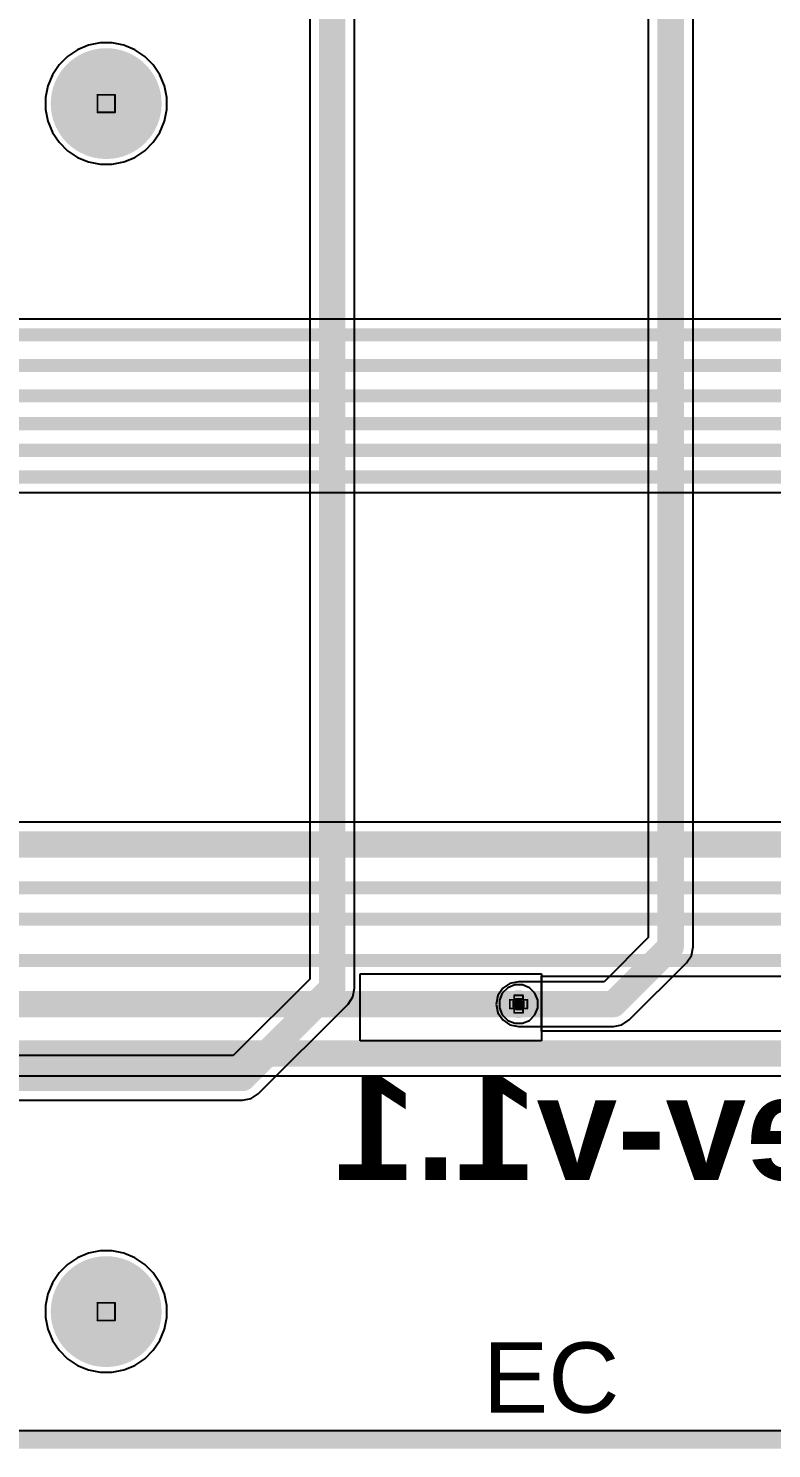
# Model space of a CAD drawing. Header units: inches. Extents: x -7 to 5163, y -3 to 5149.
# Drawn here: x 81.32 to 102.79, y -3.45 to 37.61 of the extents above; entities that cross this region are included whole.
import ezdxf

# ---------------------------------------------------------------- set-up
doc = ezdxf.new("R2010")
doc.units = ezdxf.units.IN
for name, color, linetype in [('Board Outline', 216, 'Continuous'), ('Bottom Layer', 5, 'Continuous'), ('Bottom Overlay', 54, 'Continuous'), ('Bottom Solder', 6, 'Continuous'), ('Drill Drawing', 1, 'Continuous'), ('GND', 76, 'Continuous'), ('Multi-Layer', 9, 'Continuous'), ('Pad Holes', 156, 'Continuous'), ('PWR', 16, 'Continuous'), ('Top Layer', 1, 'Continuous'), ('Top Overlay', 2, 'Continuous'), ('Top Solder', 216, 'Continuous'), ('Via Holes', 16, 'Continuous')]:
    doc.layers.add(name, color=color, linetype=linetype)
doc.styles.add('Arial', font='', dxfattribs={"height": 0.2})
doc.styles.add('Arial_Bold', font='', dxfattribs={"height": 0.2})
doc.styles.get('Arial').set_extended_font_data('Arial')
doc.styles.get('Arial_Bold').set_extended_font_data('Arial', bold=True)

msp = doc.modelspace()

# ---------------------------------------------------------------- hatches: boundary and pattern name
at = {"layer": 'Bottom Layer'}
h = msp.add_hatch(color=5, dxfattribs=at)
edge = h.paths.add_edge_path()
edge.add_arc((83.566, 35.433), 1.5, 0, 360)
h = msp.add_hatch(color=5, dxfattribs=at)
edge = h.paths.add_edge_path()
edge.add_arc((95.479, 9.398), 0.3, 0, 360)
h = msp.add_hatch(color=5, dxfattribs=at)
edge = h.paths.add_edge_path()
edge.add_arc((83.566, 0.508), 1.5, 0, 360)
at = {"layer": 'Bottom Solder'}
h = msp.add_hatch(color=6, dxfattribs=at)
edge = h.paths.add_edge_path()
edge.add_arc((83.566, 35.433), 1.602, 0, 360)
h = msp.add_hatch(color=6, dxfattribs=at)
edge = h.paths.add_edge_path()
edge.add_arc((95.479, 9.398), 0.402, 0, 360)
h = msp.add_hatch(color=6, dxfattribs=at)
edge = h.paths.add_edge_path()
edge.add_arc((83.566, 0.508), 1.602, 0, 360)
at = {"layer": 'GND'}
h = msp.add_hatch(color=76, dxfattribs=at)
edge = h.paths.add_edge_path()
edge.add_arc((83.566, 35.433), 1.5, 0, 360)
h = msp.add_hatch(color=76, dxfattribs=at)
edge = h.paths.add_edge_path()
edge.add_arc((95.479, 9.398), 0.3, 0, 360)
h = msp.add_hatch(color=76, dxfattribs=at)
edge = h.paths.add_edge_path()
edge.add_arc((83.566, 0.508), 1.5, 0, 360)
at = {"layer": 'Multi-Layer'}
h = msp.add_hatch(color=9, dxfattribs=at)
edge = h.paths.add_edge_path()
edge.add_arc((83.566, 35.433), 1.5, 0, 360)
h = msp.add_hatch(color=9, dxfattribs=at)
edge = h.paths.add_edge_path()
edge.add_arc((83.566, 0.508), 1.5, 0, 360)
at = {"layer": 'Pad Holes'}
h = msp.add_hatch(color=7, dxfattribs=at)
edge = h.paths.add_edge_path()
edge.add_arc((83.566, 35.433), 1.5, 0, 360)
h = msp.add_hatch(color=7, dxfattribs=at)
edge = h.paths.add_edge_path()
edge.add_arc((83.566, 0.508), 1.5, 0, 360)
at = {"layer": 'PWR'}
h = msp.add_hatch(color=16, dxfattribs=at)
edge = h.paths.add_edge_path()
edge.add_arc((83.566, 35.433), 1.5, 0, 360)
h = msp.add_hatch(color=16, dxfattribs=at)
edge = h.paths.add_edge_path()
edge.add_arc((95.479, 9.398), 0.3, 0, 360)
h = msp.add_hatch(color=16, dxfattribs=at)
edge = h.paths.add_edge_path()
edge.add_arc((83.566, 0.508), 1.5, 0, 360)
at = {"layer": 'Top Layer'}
h = msp.add_hatch(color=1, dxfattribs=at)
edge = h.paths.add_edge_path()
edge.add_arc((83.566, 35.433), 1.5, 0, 360)
h = msp.add_hatch(color=1, dxfattribs=at)
edge = h.paths.add_edge_path()
edge.add_arc((95.479, 9.398), 0.3, 0, 360)
h = msp.add_hatch(color=1, dxfattribs=at)
edge = h.paths.add_edge_path()
edge.add_arc((83.566, 0.508), 1.5, 0, 360)
at = {"layer": 'Top Solder'}
h = msp.add_hatch(color=216, dxfattribs=at)
edge = h.paths.add_edge_path()
edge.add_arc((83.566, 35.433), 1.602, 0, 360)
h = msp.add_hatch(color=216, dxfattribs=at)
edge = h.paths.add_edge_path()
edge.add_arc((95.479, 9.398), 0.402, 0, 360)
h = msp.add_hatch(color=216, dxfattribs=at)
edge = h.paths.add_edge_path()
edge.add_arc((83.566, 0.508), 1.602, 0, 360)
at = {"layer": 'Via Holes'}
h = msp.add_hatch(color=7, dxfattribs=at)
edge = h.paths.add_edge_path()
edge.add_arc((95.479, 9.398), 0.15, 0, 360)

# ---------------------------------------------------------------- linework, layer by layer
at = {"layer": 'Board Outline'}
msp.add_lwpolyline([(1.627, -3.325, 0.254, 0.254, 0), (192.198, -3.325, 0.254, 0.254, 0)], format="xyseb", dxfattribs=at)
at = {"layer": 'Bottom Layer'}
for p, q in [((99.225, 127.965), (99.225, 11.321)), ((100.52, 11.053), (100.52, 127.965)), ((89.446, 59.127), (89.446, 10.123)), ((90.741, 9.855), (90.741, 59.127)), ((82.735, 36.987), (82.448, 36.795)), ((83.054, 37.12), (82.735, 36.987)), ((83.393, 37.187), (83.054, 37.12)), ((83.739, 37.187), (83.393, 37.187)), ((84.078, 37.12), (83.739, 37.187)), ((84.397, 36.987), (84.078, 37.12)), ((84.684, 36.795), (84.397, 36.987)), ((82.204, 36.551), (82.012, 36.264)), ((82.448, 36.795), (82.204, 36.551)), ((84.928, 36.551), (84.684, 36.795)), ((85.12, 36.264), (84.928, 36.551)), ((82.012, 36.264), (81.879, 35.945)), ((85.253, 35.945), (85.12, 36.264)), ((81.879, 35.945), (81.812, 35.606)), ((85.32, 35.606), (85.253, 35.945)), ((81.812, 35.606), (81.812, 35.26)), ((85.32, 35.26), (85.32, 35.606)), ((81.812, 35.26), (81.879, 34.921)), ((81.879, 34.921), (82.012, 34.602)), ((85.12, 34.602), (85.253, 34.921)), ((85.253, 34.921), (85.32, 35.26)), ((82.012, 34.602), (82.204, 34.315)), ((84.928, 34.315), (85.12, 34.602)), ((82.204, 34.315), (82.448, 34.071)), ((84.684, 34.071), (84.928, 34.315)), ((82.448, 34.071), (82.735, 33.879)), ((82.735, 33.879), (83.054, 33.746)), ((83.054, 33.746), (83.393, 33.679)), ((83.393, 33.679), (83.739, 33.679)), ((83.739, 33.679), (84.078, 33.746)), ((84.078, 33.746), (84.397, 33.879)), ((84.397, 33.879), (84.684, 34.071)), ((99.225, 11.321), (97.95, 10.045)), ((100.331, 10.595), (100.471, 10.805)), ((100.471, 10.805), (100.52, 11.053)), ((98.676, 8.94), (100.331, 10.595)), ((89.446, 10.123), (87.235, 7.912)), ((90.692, 9.607), (90.741, 9.855)), ((95.021, 9.856), (94.88, 9.646)), ((95.231, 9.996), (95.021, 9.856)), ((95.479, 10.045), (95.231, 9.996)), ((97.95, 10.045), (95.479, 10.045)), ((90.552, 9.397), (90.692, 9.607)), ((94.88, 9.646), (94.831, 9.398)), ((87.961, 6.807), (90.552, 9.397)), ((94.831, 9.398), (94.88, 9.15)), ((94.88, 9.15), (95.021, 8.94)), ((95.021, 8.94), (95.231, 8.8)), ((95.231, 8.8), (95.479, 8.751)), ((95.479, 8.751), (98.218, 8.751)), ((98.218, 8.751), (98.466, 8.8)), ((98.466, 8.8), (98.676, 8.94)), ((87.235, 7.912), (26.06, 7.912)), ((26.06, 6.617), (87.503, 6.617)), ((87.503, 6.617), (87.751, 6.666)), ((87.751, 6.666), (87.961, 6.807)), ((82.735, 2.062), (82.448, 1.87)), ((83.054, 2.195), (82.735, 2.062)), ((83.393, 2.262), (83.054, 2.195)), ((83.739, 2.262), (83.393, 2.262)), ((84.078, 2.195), (83.739, 2.262)), ((84.397, 2.062), (84.078, 2.195)), ((84.684, 1.87), (84.397, 2.062)), ((82.448, 1.87), (82.204, 1.626)), ((84.928, 1.626), (84.684, 1.87)), ((82.012, 1.339), (81.879, 1.02)), ((82.204, 1.626), (82.012, 1.339)), ((85.12, 1.339), (84.928, 1.626)), ((85.253, 1.02), (85.12, 1.339)), ((81.879, 1.02), (81.812, 0.681)), ((85.32, 0.681), (85.253, 1.02)), ((81.812, 0.681), (81.812, 0.335)), ((85.32, 0.335), (85.32, 0.681)), ((81.812, 0.335), (81.879, -0.004)), ((85.253, -0.004), (85.32, 0.335)), ((81.879, -0.004), (82.012, -0.323)), ((82.012, -0.323), (82.204, -0.61)), ((84.928, -0.61), (85.12, -0.323)), ((85.12, -0.323), (85.253, -0.004)), ((82.204, -0.61), (82.448, -0.854)), ((84.684, -0.854), (84.928, -0.61)), ((82.448, -0.854), (82.735, -1.046)), ((82.735, -1.046), (83.054, -1.179)), ((83.054, -1.179), (83.393, -1.246)), ((83.739, -1.246), (84.078, -1.179)), ((84.078, -1.179), (84.397, -1.046)), ((84.397, -1.046), (84.684, -0.854)), ((83.393, -1.246), (83.739, -1.246)), ((192.195, -2.937), (1.63, -2.937))]:
    msp.add_line(p, q, dxfattribs=at)
for points in [[(99.873, 11.053, 0.762, 0.762, 0), (99.873, 142.471, 0.762, 0.762, 0)], [(90.094, 9.855, 0.762, 0.762, 0), (90.094, 60.477, 0.762, 0.762, 0)], [(98.218, 9.398, 0.762, 0.762, 0), (99.873, 11.053, 0.762, 0.762, 0)], [(87.503, 7.264, 0.762, 0.762, 0), (90.094, 9.855, 0.762, 0.762, 0)], [(95.479, 9.398, 0.762, 0.762, 0), (98.218, 9.398, 0.762, 0.762, 0)], [(26.06, 7.264, 0.762, 0.762, 0), (87.503, 7.264, 0.762, 0.762, 0)]]:
    msp.add_lwpolyline(points, format="xyseb", dxfattribs=at)
for points in [[(99.682, 11.053, 0.381, 0.381, 1), (100.063, 11.053, 0.381, 0.381, 1)], [(99.682, 11.053, 0.381, 0.381, 1), (100.063, 11.053, 0.381, 0.381, 1)], [(89.903, 9.855, 0.381, 0.381, 1), (90.284, 9.855, 0.381, 0.381, 1)], [(89.903, 9.855, 0.381, 0.381, 1), (90.284, 9.855, 0.381, 0.381, 1)], [(95.288, 9.398, 0.381, 0.381, 1), (95.669, 9.398, 0.381, 0.381, 1)], [(98.028, 9.398, 0.381, 0.381, 1), (98.409, 9.398, 0.381, 0.381, 1)], [(98.028, 9.398, 0.381, 0.381, 1), (98.409, 9.398, 0.381, 0.381, 1)], [(87.312, 7.264, 0.381, 0.381, 1), (87.694, 7.264, 0.381, 0.381, 1)], [(87.312, 7.264, 0.381, 0.381, 1), (87.694, 7.264, 0.381, 0.381, 1)]]:
    msp.add_lwpolyline(points, format="xyseb", close=True, dxfattribs=at)
at = {"layer": 'Drill Drawing'}
for points in [[(83.312, 35.687, 0.0508, 0.0508, 0), (83.82, 35.687, 0.0508, 0.0508, 0)], [(83.312, 35.179, 0.0508, 0.0508, 0), (83.312, 35.687, 0.0508, 0.0508, 0)], [(83.82, 35.179, 0.0508, 0.0508, 0), (83.82, 35.687, 0.0508, 0.0508, 0)], [(83.312, 35.179, 0.0508, 0.0508, 0), (83.82, 35.179, 0.0508, 0.0508, 0)], [(95.225, 9.271, 0.0508, 0.0508, 0), (95.225, 9.525, 0.0508, 0.0508, 0)], [(95.225, 9.525, 0.0508, 0.0508, 0), (95.352, 9.525, 0.0508, 0.0508, 0)], [(95.326, 9.322, 0.0508, 0.0508, 0), (95.326, 9.474, 0.0508, 0.0508, 0)], [(95.326, 9.474, 0.0508, 0.0508, 0), (95.402, 9.474, 0.0508, 0.0508, 0)], [(95.352, 9.525, 0.0508, 0.0508, 0), (95.352, 9.652, 0.0508, 0.0508, 0)], [(95.352, 9.652, 0.0508, 0.0508, 0), (95.606, 9.652, 0.0508, 0.0508, 0)], [(95.402, 9.474, 0.0508, 0.0508, 0), (95.402, 9.55, 0.0508, 0.0508, 0)], [(95.402, 9.55, 0.0508, 0.0508, 0), (95.555, 9.55, 0.0508, 0.0508, 0)], [(95.555, 9.474, 0.0508, 0.0508, 0), (95.555, 9.55, 0.0508, 0.0508, 0)], [(95.555, 9.474, 0.0508, 0.0508, 0), (95.631, 9.474, 0.0508, 0.0508, 0)], [(95.606, 9.525, 0.0508, 0.0508, 0), (95.606, 9.652, 0.0508, 0.0508, 0)], [(95.606, 9.525, 0.0508, 0.0508, 0), (95.733, 9.525, 0.0508, 0.0508, 0)], [(95.631, 9.322, 0.0508, 0.0508, 0), (95.631, 9.474, 0.0508, 0.0508, 0)], [(95.733, 9.271, 0.0508, 0.0508, 0), (95.733, 9.525, 0.0508, 0.0508, 0)], [(95.225, 9.271, 0.0508, 0.0508, 0), (95.352, 9.271, 0.0508, 0.0508, 0)], [(95.326, 9.322, 0.0508, 0.0508, 0), (95.402, 9.322, 0.0508, 0.0508, 0)], [(95.352, 9.144, 0.0508, 0.0508, 0), (95.352, 9.271, 0.0508, 0.0508, 0)], [(95.352, 9.144, 0.0508, 0.0508, 0), (95.606, 9.144, 0.0508, 0.0508, 0)], [(95.402, 9.246, 0.0508, 0.0508, 0), (95.402, 9.322, 0.0508, 0.0508, 0)], [(95.402, 9.246, 0.0508, 0.0508, 0), (95.555, 9.246, 0.0508, 0.0508, 0)], [(95.555, 9.322, 0.0508, 0.0508, 0), (95.631, 9.322, 0.0508, 0.0508, 0)], [(95.555, 9.246, 0.0508, 0.0508, 0), (95.555, 9.322, 0.0508, 0.0508, 0)], [(95.606, 9.271, 0.0508, 0.0508, 0), (95.733, 9.271, 0.0508, 0.0508, 0)], [(95.606, 9.144, 0.0508, 0.0508, 0), (95.606, 9.271, 0.0508, 0.0508, 0)], [(83.312, 0.762, 0.0508, 0.0508, 0), (83.82, 0.762, 0.0508, 0.0508, 0)], [(83.312, 0.254, 0.0508, 0.0508, 0), (83.312, 0.762, 0.0508, 0.0508, 0)], [(83.82, 0.254, 0.0508, 0.0508, 0), (83.82, 0.762, 0.0508, 0.0508, 0)], [(83.312, 0.254, 0.0508, 0.0508, 0), (83.82, 0.254, 0.0508, 0.0508, 0)]]:
    msp.add_lwpolyline(points, format="xyseb", dxfattribs=at)
for points in [[(83.299, 35.687, 0.0254, 0.0254, 1), (83.325, 35.687, 0.0254, 0.0254, 1)], [(83.299, 35.687, 0.0254, 0.0254, 1), (83.325, 35.687, 0.0254, 0.0254, 1)], [(83.807, 35.687, 0.0254, 0.0254, 1), (83.833, 35.687, 0.0254, 0.0254, 1)], [(83.807, 35.687, 0.0254, 0.0254, 1), (83.833, 35.687, 0.0254, 0.0254, 1)], [(83.299, 35.179, 0.0254, 0.0254, 1), (83.325, 35.179, 0.0254, 0.0254, 1)], [(83.299, 35.179, 0.0254, 0.0254, 1), (83.325, 35.179, 0.0254, 0.0254, 1)], [(83.807, 35.179, 0.0254, 0.0254, 1), (83.833, 35.179, 0.0254, 0.0254, 1)], [(83.807, 35.179, 0.0254, 0.0254, 1), (83.833, 35.179, 0.0254, 0.0254, 1)], [(95.212, 9.525, 0.0254, 0.0254, 1), (95.237, 9.525, 0.0254, 0.0254, 1)], [(95.212, 9.525, 0.0254, 0.0254, 1), (95.237, 9.525, 0.0254, 0.0254, 1)], [(95.313, 9.474, 0.0254, 0.0254, 1), (95.339, 9.474, 0.0254, 0.0254, 1)], [(95.313, 9.474, 0.0254, 0.0254, 1), (95.339, 9.474, 0.0254, 0.0254, 1)], [(95.339, 9.652, 0.0254, 0.0254, 1), (95.364, 9.652, 0.0254, 0.0254, 1)], [(95.339, 9.652, 0.0254, 0.0254, 1), (95.364, 9.652, 0.0254, 0.0254, 1)], [(95.339, 9.525, 0.0254, 0.0254, 1), (95.364, 9.525, 0.0254, 0.0254, 1)], [(95.339, 9.525, 0.0254, 0.0254, 1), (95.364, 9.525, 0.0254, 0.0254, 1)], [(95.39, 9.55, 0.0254, 0.0254, 1), (95.415, 9.55, 0.0254, 0.0254, 1)], [(95.39, 9.55, 0.0254, 0.0254, 1), (95.415, 9.55, 0.0254, 0.0254, 1)], [(95.39, 9.474, 0.0254, 0.0254, 1), (95.415, 9.474, 0.0254, 0.0254, 1)], [(95.39, 9.474, 0.0254, 0.0254, 1), (95.415, 9.474, 0.0254, 0.0254, 1)], [(95.542, 9.55, 0.0254, 0.0254, 1), (95.567, 9.55, 0.0254, 0.0254, 1)], [(95.542, 9.55, 0.0254, 0.0254, 1), (95.567, 9.55, 0.0254, 0.0254, 1)], [(95.542, 9.474, 0.0254, 0.0254, 1), (95.567, 9.474, 0.0254, 0.0254, 1)], [(95.542, 9.474, 0.0254, 0.0254, 1), (95.567, 9.474, 0.0254, 0.0254, 1)], [(95.593, 9.652, 0.0254, 0.0254, 1), (95.618, 9.652, 0.0254, 0.0254, 1)], [(95.593, 9.652, 0.0254, 0.0254, 1), (95.618, 9.652, 0.0254, 0.0254, 1)], [(95.593, 9.525, 0.0254, 0.0254, 1), (95.618, 9.525, 0.0254, 0.0254, 1)], [(95.593, 9.525, 0.0254, 0.0254, 1), (95.618, 9.525, 0.0254, 0.0254, 1)], [(95.618, 9.474, 0.0254, 0.0254, 1), (95.644, 9.474, 0.0254, 0.0254, 1)], [(95.618, 9.474, 0.0254, 0.0254, 1), (95.644, 9.474, 0.0254, 0.0254, 1)], [(95.72, 9.525, 0.0254, 0.0254, 1), (95.745, 9.525, 0.0254, 0.0254, 1)], [(95.72, 9.525, 0.0254, 0.0254, 1), (95.745, 9.525, 0.0254, 0.0254, 1)], [(95.212, 9.271, 0.0254, 0.0254, 1), (95.237, 9.271, 0.0254, 0.0254, 1)], [(95.212, 9.271, 0.0254, 0.0254, 1), (95.237, 9.271, 0.0254, 0.0254, 1)], [(95.313, 9.322, 0.0254, 0.0254, 1), (95.339, 9.322, 0.0254, 0.0254, 1)], [(95.313, 9.322, 0.0254, 0.0254, 1), (95.339, 9.322, 0.0254, 0.0254, 1)], [(95.339, 9.271, 0.0254, 0.0254, 1), (95.364, 9.271, 0.0254, 0.0254, 1)], [(95.339, 9.271, 0.0254, 0.0254, 1), (95.364, 9.271, 0.0254, 0.0254, 1)], [(95.339, 9.144, 0.0254, 0.0254, 1), (95.364, 9.144, 0.0254, 0.0254, 1)], [(95.339, 9.144, 0.0254, 0.0254, 1), (95.364, 9.144, 0.0254, 0.0254, 1)], [(95.39, 9.322, 0.0254, 0.0254, 1), (95.415, 9.322, 0.0254, 0.0254, 1)], [(95.39, 9.322, 0.0254, 0.0254, 1), (95.415, 9.322, 0.0254, 0.0254, 1)], [(95.39, 9.246, 0.0254, 0.0254, 1), (95.415, 9.246, 0.0254, 0.0254, 1)], [(95.39, 9.246, 0.0254, 0.0254, 1), (95.415, 9.246, 0.0254, 0.0254, 1)], [(95.542, 9.322, 0.0254, 0.0254, 1), (95.567, 9.322, 0.0254, 0.0254, 1)], [(95.542, 9.322, 0.0254, 0.0254, 1), (95.567, 9.322, 0.0254, 0.0254, 1)], [(95.542, 9.246, 0.0254, 0.0254, 1), (95.567, 9.246, 0.0254, 0.0254, 1)], [(95.542, 9.246, 0.0254, 0.0254, 1), (95.567, 9.246, 0.0254, 0.0254, 1)], [(95.593, 9.271, 0.0254, 0.0254, 1), (95.618, 9.271, 0.0254, 0.0254, 1)], [(95.593, 9.271, 0.0254, 0.0254, 1), (95.618, 9.271, 0.0254, 0.0254, 1)], [(95.593, 9.144, 0.0254, 0.0254, 1), (95.618, 9.144, 0.0254, 0.0254, 1)], [(95.593, 9.144, 0.0254, 0.0254, 1), (95.618, 9.144, 0.0254, 0.0254, 1)], [(95.618, 9.322, 0.0254, 0.0254, 1), (95.644, 9.322, 0.0254, 0.0254, 1)], [(95.618, 9.322, 0.0254, 0.0254, 1), (95.644, 9.322, 0.0254, 0.0254, 1)], [(95.72, 9.271, 0.0254, 0.0254, 1), (95.745, 9.271, 0.0254, 0.0254, 1)], [(95.72, 9.271, 0.0254, 0.0254, 1), (95.745, 9.271, 0.0254, 0.0254, 1)], [(83.299, 0.762, 0.0254, 0.0254, 1), (83.325, 0.762, 0.0254, 0.0254, 1)], [(83.299, 0.762, 0.0254, 0.0254, 1), (83.325, 0.762, 0.0254, 0.0254, 1)], [(83.807, 0.762, 0.0254, 0.0254, 1), (83.833, 0.762, 0.0254, 0.0254, 1)], [(83.807, 0.762, 0.0254, 0.0254, 1), (83.833, 0.762, 0.0254, 0.0254, 1)], [(83.299, 0.254, 0.0254, 0.0254, 1), (83.325, 0.254, 0.0254, 0.0254, 1)], [(83.299, 0.254, 0.0254, 0.0254, 1), (83.325, 0.254, 0.0254, 0.0254, 1)], [(83.807, 0.254, 0.0254, 0.0254, 1), (83.833, 0.254, 0.0254, 0.0254, 1)], [(83.807, 0.254, 0.0254, 0.0254, 1), (83.833, 0.254, 0.0254, 0.0254, 1)]]:
    msp.add_lwpolyline(points, format="xyseb", close=True, dxfattribs=at)
at = {"layer": 'GND'}
for p, q in [((82.735, 36.987), (82.448, 36.795)), ((83.054, 37.12), (82.735, 36.987)), ((83.393, 37.187), (83.054, 37.12)), ((83.739, 37.187), (83.393, 37.187)), ((84.078, 37.12), (83.739, 37.187)), ((84.397, 36.987), (84.078, 37.12)), ((84.684, 36.795), (84.397, 36.987)), ((82.204, 36.551), (82.012, 36.264)), ((82.448, 36.795), (82.204, 36.551)), ((84.928, 36.551), (84.684, 36.795)), ((85.12, 36.264), (84.928, 36.551)), ((82.012, 36.264), (81.879, 35.945)), ((85.253, 35.945), (85.12, 36.264)), ((81.879, 35.945), (81.812, 35.606)), ((85.32, 35.606), (85.253, 35.945)), ((81.812, 35.606), (81.812, 35.26)), ((85.32, 35.26), (85.32, 35.606)), ((81.812, 35.26), (81.879, 34.921)), ((81.879, 34.921), (82.012, 34.602)), ((85.12, 34.602), (85.253, 34.921)), ((85.253, 34.921), (85.32, 35.26)), ((82.012, 34.602), (82.204, 34.315)), ((84.928, 34.315), (85.12, 34.602)), ((82.204, 34.315), (82.448, 34.071)), ((84.684, 34.071), (84.928, 34.315)), ((82.448, 34.071), (82.735, 33.879)), ((82.735, 33.879), (83.054, 33.746)), ((83.054, 33.746), (83.393, 33.679)), ((83.393, 33.679), (83.739, 33.679)), ((83.739, 33.679), (84.078, 33.746)), ((84.078, 33.746), (84.397, 33.879)), ((84.397, 33.879), (84.684, 34.071)), ((95.165, 9.868), (95.009, 9.712)), ((95.368, 9.952), (95.165, 9.868)), ((95.589, 9.952), (95.368, 9.952)), ((95.792, 9.868), (95.589, 9.952)), ((95.948, 9.712), (95.792, 9.868)), ((95.009, 9.712), (94.925, 9.508)), ((94.925, 9.508), (94.925, 9.288)), ((96.033, 9.508), (95.948, 9.712)), ((96.033, 9.288), (96.033, 9.508)), ((94.925, 9.288), (95.009, 9.084)), ((95.009, 9.084), (95.165, 8.928)), ((95.792, 8.928), (95.948, 9.084)), ((95.948, 9.084), (96.033, 9.288)), ((95.165, 8.928), (95.368, 8.844)), ((95.368, 8.844), (95.589, 8.844)), ((95.589, 8.844), (95.792, 8.928)), ((82.735, 2.062), (82.448, 1.87)), ((83.054, 2.195), (82.735, 2.062)), ((83.393, 2.262), (83.054, 2.195)), ((83.739, 2.262), (83.393, 2.262)), ((84.078, 2.195), (83.739, 2.262)), ((84.397, 2.062), (84.078, 2.195)), ((84.684, 1.87), (84.397, 2.062)), ((82.448, 1.87), (82.204, 1.626)), ((84.928, 1.626), (84.684, 1.87)), ((82.012, 1.339), (81.879, 1.02)), ((82.204, 1.626), (82.012, 1.339)), ((85.12, 1.339), (84.928, 1.626)), ((85.253, 1.02), (85.12, 1.339)), ((81.879, 1.02), (81.812, 0.681)), ((85.32, 0.681), (85.253, 1.02)), ((81.812, 0.681), (81.812, 0.335)), ((85.32, 0.335), (85.32, 0.681)), ((81.812, 0.335), (81.879, -0.004)), ((85.253, -0.004), (85.32, 0.335)), ((81.879, -0.004), (82.012, -0.323)), ((82.012, -0.323), (82.204, -0.61)), ((84.928, -0.61), (85.12, -0.323)), ((85.12, -0.323), (85.253, -0.004)), ((82.204, -0.61), (82.448, -0.854)), ((84.684, -0.854), (84.928, -0.61)), ((82.448, -0.854), (82.735, -1.046)), ((82.735, -1.046), (83.054, -1.179)), ((83.054, -1.179), (83.393, -1.246)), ((83.739, -1.246), (84.078, -1.179)), ((84.078, -1.179), (84.397, -1.046)), ((84.397, -1.046), (84.684, -0.854)), ((83.393, -1.246), (83.739, -1.246)), ((192.195, -2.937), (1.63, -2.937))]:
    msp.add_line(p, q, dxfattribs=at)
at = {"layer": 'PWR'}
for p, q in [((82.735, 36.987), (82.448, 36.795)), ((83.054, 37.12), (82.735, 36.987)), ((83.393, 37.187), (83.054, 37.12)), ((83.739, 37.187), (83.393, 37.187)), ((84.078, 37.12), (83.739, 37.187)), ((84.397, 36.987), (84.078, 37.12)), ((84.684, 36.795), (84.397, 36.987)), ((82.204, 36.551), (82.012, 36.264)), ((82.448, 36.795), (82.204, 36.551)), ((84.928, 36.551), (84.684, 36.795)), ((85.12, 36.264), (84.928, 36.551)), ((82.012, 36.264), (81.879, 35.945)), ((85.253, 35.945), (85.12, 36.264)), ((81.879, 35.945), (81.812, 35.606)), ((85.32, 35.606), (85.253, 35.945)), ((81.812, 35.606), (81.812, 35.26)), ((85.32, 35.26), (85.32, 35.606)), ((81.812, 35.26), (81.879, 34.921)), ((81.879, 34.921), (82.012, 34.602)), ((85.12, 34.602), (85.253, 34.921)), ((85.253, 34.921), (85.32, 35.26)), ((82.012, 34.602), (82.204, 34.315)), ((84.928, 34.315), (85.12, 34.602)), ((82.204, 34.315), (82.448, 34.071)), ((84.684, 34.071), (84.928, 34.315)), ((82.448, 34.071), (82.735, 33.879)), ((82.735, 33.879), (83.054, 33.746)), ((83.054, 33.746), (83.393, 33.679)), ((83.393, 33.679), (83.739, 33.679)), ((83.739, 33.679), (84.078, 33.746)), ((84.078, 33.746), (84.397, 33.879)), ((84.397, 33.879), (84.684, 34.071)), ((95.165, 9.868), (95.009, 9.712)), ((95.368, 9.952), (95.165, 9.868)), ((95.589, 9.952), (95.368, 9.952)), ((95.792, 9.868), (95.589, 9.952)), ((95.948, 9.712), (95.792, 9.868)), ((95.009, 9.712), (94.925, 9.508)), ((94.925, 9.508), (94.925, 9.288)), ((96.033, 9.508), (95.948, 9.712)), ((96.033, 9.288), (96.033, 9.508)), ((94.925, 9.288), (95.009, 9.084)), ((95.009, 9.084), (95.165, 8.928)), ((95.792, 8.928), (95.948, 9.084)), ((95.948, 9.084), (96.033, 9.288)), ((95.165, 8.928), (95.368, 8.844)), ((95.368, 8.844), (95.589, 8.844)), ((95.589, 8.844), (95.792, 8.928)), ((82.735, 2.062), (82.448, 1.87)), ((83.054, 2.195), (82.735, 2.062)), ((83.393, 2.262), (83.054, 2.195)), ((83.739, 2.262), (83.393, 2.262)), ((84.078, 2.195), (83.739, 2.262)), ((84.397, 2.062), (84.078, 2.195)), ((84.684, 1.87), (84.397, 2.062)), ((82.448, 1.87), (82.204, 1.626)), ((84.928, 1.626), (84.684, 1.87)), ((82.012, 1.339), (81.879, 1.02)), ((82.204, 1.626), (82.012, 1.339)), ((85.12, 1.339), (84.928, 1.626)), ((85.253, 1.02), (85.12, 1.339)), ((81.879, 1.02), (81.812, 0.681)), ((85.32, 0.681), (85.253, 1.02)), ((81.812, 0.681), (81.812, 0.335)), ((85.32, 0.335), (85.32, 0.681)), ((81.812, 0.335), (81.879, -0.004)), ((85.253, -0.004), (85.32, 0.335)), ((81.879, -0.004), (82.012, -0.323)), ((82.012, -0.323), (82.204, -0.61)), ((84.928, -0.61), (85.12, -0.323)), ((85.12, -0.323), (85.253, -0.004)), ((82.204, -0.61), (82.448, -0.854)), ((84.684, -0.854), (84.928, -0.61)), ((82.448, -0.854), (82.735, -1.046)), ((82.735, -1.046), (83.054, -1.179)), ((83.054, -1.179), (83.393, -1.246)), ((83.739, -1.246), (84.078, -1.179)), ((84.078, -1.179), (84.397, -1.046)), ((84.397, -1.046), (84.684, -0.854)), ((83.393, -1.246), (83.739, -1.246)), ((184.912, -2.937), (1.63, -2.937))]:
    msp.add_line(p, q, dxfattribs=at)
at = {"layer": 'Top Layer'}
for p, q in [((82.735, 36.987), (82.448, 36.795)), ((83.054, 37.12), (82.735, 36.987)), ((83.393, 37.187), (83.054, 37.12)), ((83.739, 37.187), (83.393, 37.187)), ((84.078, 37.12), (83.739, 37.187)), ((84.397, 36.987), (84.078, 37.12)), ((84.684, 36.795), (84.397, 36.987)), ((82.204, 36.551), (82.012, 36.264)), ((82.448, 36.795), (82.204, 36.551)), ((84.928, 36.551), (84.684, 36.795)), ((85.12, 36.264), (84.928, 36.551)), ((82.012, 36.264), (81.879, 35.945)), ((85.253, 35.945), (85.12, 36.264)), ((81.879, 35.945), (81.812, 35.606)), ((85.32, 35.606), (85.253, 35.945)), ((81.812, 35.606), (81.812, 35.26)), ((85.32, 35.26), (85.32, 35.606)), ((81.812, 35.26), (81.879, 34.921)), ((81.879, 34.921), (82.012, 34.602)), ((85.12, 34.602), (85.253, 34.921)), ((85.253, 34.921), (85.32, 35.26)), ((82.012, 34.602), (82.204, 34.315)), ((84.928, 34.315), (85.12, 34.602)), ((82.204, 34.315), (82.448, 34.071)), ((84.684, 34.071), (84.928, 34.315)), ((82.448, 34.071), (82.735, 33.879)), ((82.735, 33.879), (83.054, 33.746)), ((83.054, 33.746), (83.393, 33.679)), ((83.393, 33.679), (83.739, 33.679)), ((83.739, 33.679), (84.078, 33.746)), ((84.078, 33.746), (84.397, 33.879)), ((84.397, 33.879), (84.684, 34.071)), ((145.416, 29.203), (42.025, 29.203)), ((40.134, 24.185), (143.525, 24.185)), ((158.566, 14.662), (11.049, 14.662)), ((90.907, 8.338), (90.907, 10.273)), ((90.907, 10.273), (96.138, 10.273)), ((96.138, 10.273), (96.138, 8.338)), ((96.138, 8.62), (96.138, 10.208)), ((96.138, 10.208), (191.867, 10.208)), ((96.138, 8.338), (90.907, 8.338)), ((193.048, 8.62), (96.138, 8.62)), ((46.849, 7.325), (193.316, 7.325)), ((82.735, 2.062), (82.448, 1.87)), ((83.054, 2.195), (82.735, 2.062)), ((83.393, 2.262), (83.054, 2.195)), ((83.739, 2.262), (83.393, 2.262)), ((84.078, 2.195), (83.739, 2.262)), ((84.397, 2.062), (84.078, 2.195)), ((84.684, 1.87), (84.397, 2.062)), ((82.448, 1.87), (82.204, 1.626)), ((84.928, 1.626), (84.684, 1.87)), ((82.012, 1.339), (81.879, 1.02)), ((82.204, 1.626), (82.012, 1.339)), ((85.12, 1.339), (84.928, 1.626)), ((85.253, 1.02), (85.12, 1.339)), ((81.879, 1.02), (81.812, 0.681)), ((85.32, 0.681), (85.253, 1.02)), ((81.812, 0.681), (81.812, 0.335)), ((85.32, 0.335), (85.32, 0.681)), ((81.812, 0.335), (81.879, -0.004)), ((85.253, -0.004), (85.32, 0.335)), ((81.879, -0.004), (82.012, -0.323)), ((82.012, -0.323), (82.204, -0.61)), ((84.928, -0.61), (85.12, -0.323)), ((85.12, -0.323), (85.253, -0.004)), ((82.204, -0.61), (82.448, -0.854)), ((84.684, -0.854), (84.928, -0.61)), ((82.448, -0.854), (82.735, -1.046)), ((82.735, -1.046), (83.054, -1.179)), ((83.054, -1.179), (83.393, -1.246)), ((83.739, -1.246), (84.078, -1.179)), ((84.078, -1.179), (84.397, -1.046)), ((84.397, -1.046), (84.684, -0.854)), ((83.393, -1.246), (83.739, -1.246)), ((192.195, -2.937), (1.63, -2.937))]:
    msp.add_line(p, q, dxfattribs=at)
for points in [[(41.837, 28.749, 0.381, 0.381, 0), (145.416, 28.749, 0.381, 0.381, 0)], [(41.469, 27.86, 0.381, 0.381, 0), (145.048, 27.86, 0.381, 0.381, 0)], [(41.106, 26.983, 0.381, 0.381, 0), (144.685, 26.983, 0.381, 0.381, 0)], [(40.773, 26.18, 0.381, 0.381, 0), (144.352, 26.18, 0.381, 0.381, 0)], [(40.454, 25.41, 0.381, 0.381, 0), (144.033, 25.41, 0.381, 0.381, 0)], [(40.134, 24.638, 0.381, 0.381, 0), (143.713, 24.638, 0.381, 0.381, 0)], [(10.09, 14.015, 0.762, 0.762, 0), (158.566, 14.015, 0.762, 0.762, 0)], [(12.945, 12.758, 0.381, 0.381, 0), (190.491, 12.758, 0.381, 0.381, 0)], [(14.57, 11.855, 0.381, 0.381, 0), (191.152, 11.855, 0.381, 0.381, 0)], [(34.608, 10.661, 0.381, 0.381, 0), (191.867, 10.661, 0.381, 0.381, 0)], [(43.708, 9.398, 0.762, 0.762, 0), (95.479, 9.398, 0.762, 0.762, 0)], [(46.58, 7.972, 0.762, 0.762, 0), (193.316, 7.972, 0.762, 0.762, 0)]]:
    msp.add_lwpolyline(points, format="xyseb", dxfattribs=at)
msp.add_lwpolyline([(95.288, 9.398, 0.381, 0.381, 1), (95.669, 9.398, 0.381, 0.381, 1)], format="xyseb", close=True, dxfattribs=at)
at = {"layer": 'Top Overlay'}
msp.add_lwpolyline([(80.139, -3.093, 0.254, 0.254, 0), (112.139, -3.093, 0.254, 0.254, 0)], format="xyseb", dxfattribs=at)

# ---------------------------------------------------------------- texts
at = {"layer": 'Bottom Overlay', "style": 'Arial_Bold', "text_generation_flag": 2}
msp.add_text('Rev-v1.1', height=3, rotation=360, dxfattribs=at).set_placement((107.409, 4.317))
at = {"layer": 'Top Overlay', "style": 'Arial'}
msp.add_text('EC', height=2.032, dxfattribs=at).set_placement((94.446, -2.413))

doc.saveas('drawing.dxf')
